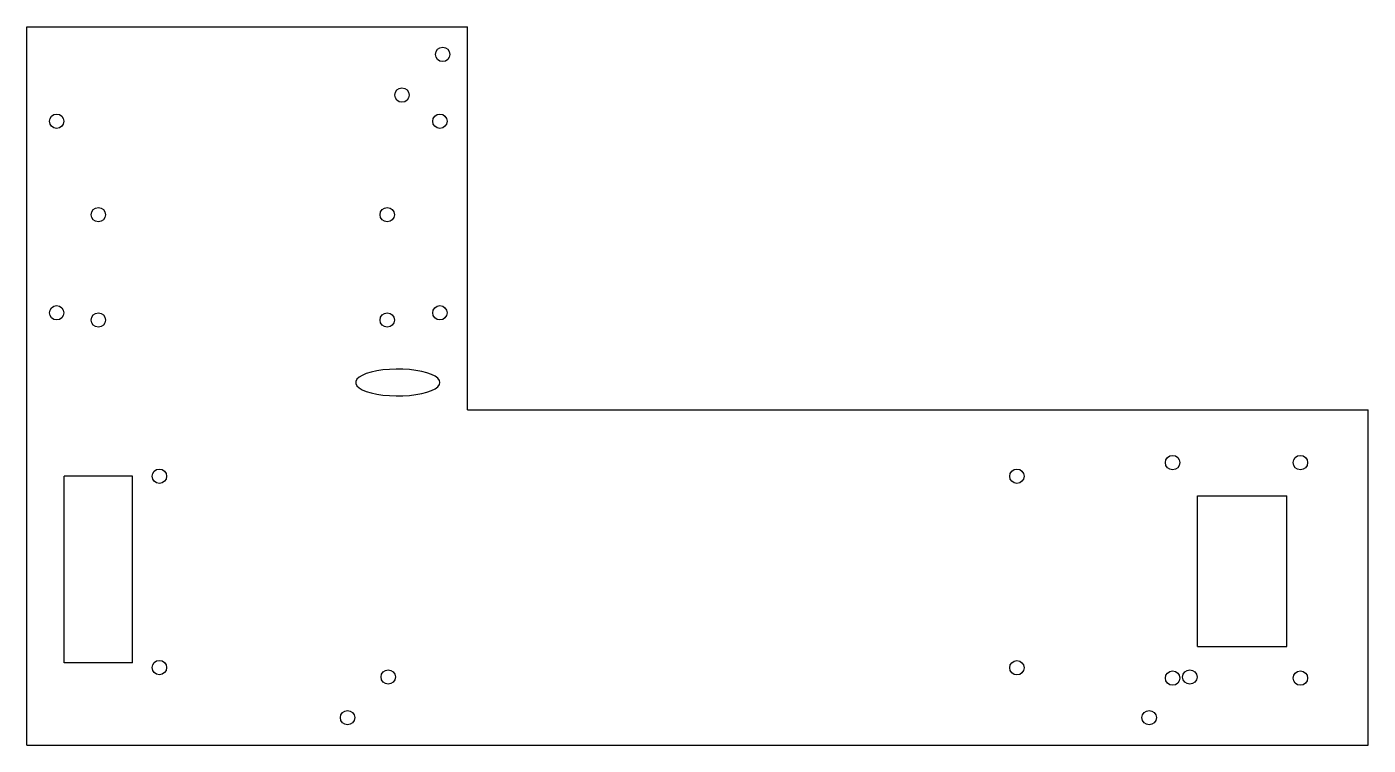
# Model space of a CAD drawing. Header units: millimetres. Extents: x -125 to 155, y -61 to 89.
import ezdxf

# ---------------------------------------------------------------- set-up
doc = ezdxf.new("R2010")
doc.units = ezdxf.units.MM

msp = doc.modelspace()

# ---------------------------------------------------------------- linework, layer by layer
at = {"color": 7, "linetype": 'Continuous', "lineweight": 25}
for p, q in [((-124.56, -60.78), (-124.56, 89.22)), ((-124.56, 89.22), (-32.56, 89.22)), ((-32.56, 9.22), (-32.56, 89.22)), ((-32.56, 9.22), (155.44, 9.22)), ((155.44, -60.78), (155.44, 9.22)), ((-102.5, -4.62), (-116.73, -4.62)), ((-116.73, -43.62), (-116.73, -4.62)), ((-102.5, -43.62), (-102.5, -4.62)), ((119.83, -8.7), (138.49, -8.7)), ((119.83, -40.18), (119.83, -8.7)), ((138.49, -40.18), (138.49, -8.7)), ((119.83, -40.18), (138.49, -40.18)), ((-102.5, -43.62), (-116.73, -43.62)), ((-124.56, -60.78), (155.44, -60.78))]:
    msp.add_line(p, q, dxfattribs=at)
at = {"color": 7, "linetype": 'Continuous', "lineweight": 25, "flags": 128}
msp.add_lwpolyline([(-38.33, 14.95), (-38.44, 15.39), (-38.78, 15.83), (-39.33, 16.25), (-40.09, 16.63), (-41.03, 16.96), (-42.12, 17.25), (-43.35, 17.47), (-44.67, 17.63), (-46.06, 17.72), (-47.47, 17.74), (-48.88, 17.69), (-50.24, 17.56), (-51.52, 17.37), (-52.68, 17.11), (-53.7, 16.8), (-54.55, 16.44), (-55.21, 16.04), (-55.66, 15.61), (-55.88, 15.17), (-55.88, 14.72), (-55.66, 14.28), (-55.21, 13.85), (-54.55, 13.45), (-53.7, 13.09), (-52.68, 12.78), (-51.52, 12.52), (-50.24, 12.33), (-48.88, 12.21), (-47.47, 12.15), (-46.06, 12.17), (-44.67, 12.26), (-43.35, 12.42), (-42.12, 12.64), (-41.03, 12.93), (-40.09, 13.27), (-39.33, 13.65), (-38.78, 14.06), (-38.44, 14.5), (-38.33, 14.95)], dxfattribs=at)
at = {"color": 7, "linetype": 'Continuous', "lineweight": 25}
for centre in [(-37.75, 83.46), (-46.24, 74.97), (-118.33, 69.5), (-38.33, 69.5), (-109.62, 49.99), (-49.32, 49.99), (-118.33, 29.5), (-38.33, 29.5), (-109.62, 27.99), (-49.32, 27.99), (114.62, -1.78), (141.3, -1.78), (-96.88, -4.62), (82.12, -4.62), (-96.88, -44.58), (82.12, -44.62), (-49.12, -46.54), (114.62, -46.78), (118.22, -46.55), (141.3, -46.78), (-57.61, -55.03), (109.73, -55.03)]:
    msp.add_circle(centre, 1.5, dxfattribs=at)

doc.saveas('drawing.dxf')
